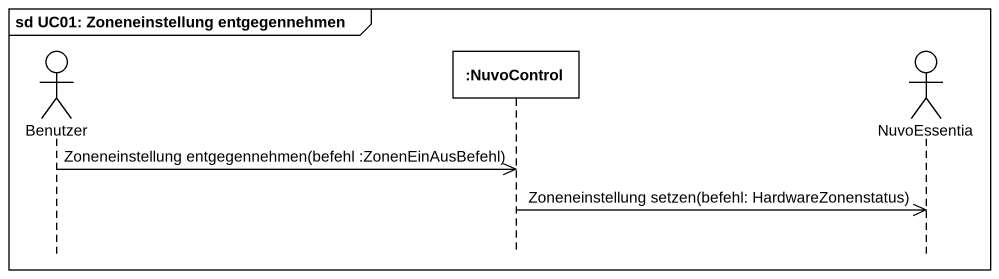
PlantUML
@startuml
mainframe sd UC01: Zoneneinstellung entgegennehmen
hide footbox
actor Benutzer
participant ":NuvoControl" as NuvoControl
actor NuvoEssentia

Benutzer ->> NuvoControl : Zoneneinstellung entgegennehmen(befehl :ZonenEinAusBefehl)
NuvoControl ->> NuvoEssentia : Zoneneinstellung setzen(befehl: HardwareZonenstatus)
@enduml
